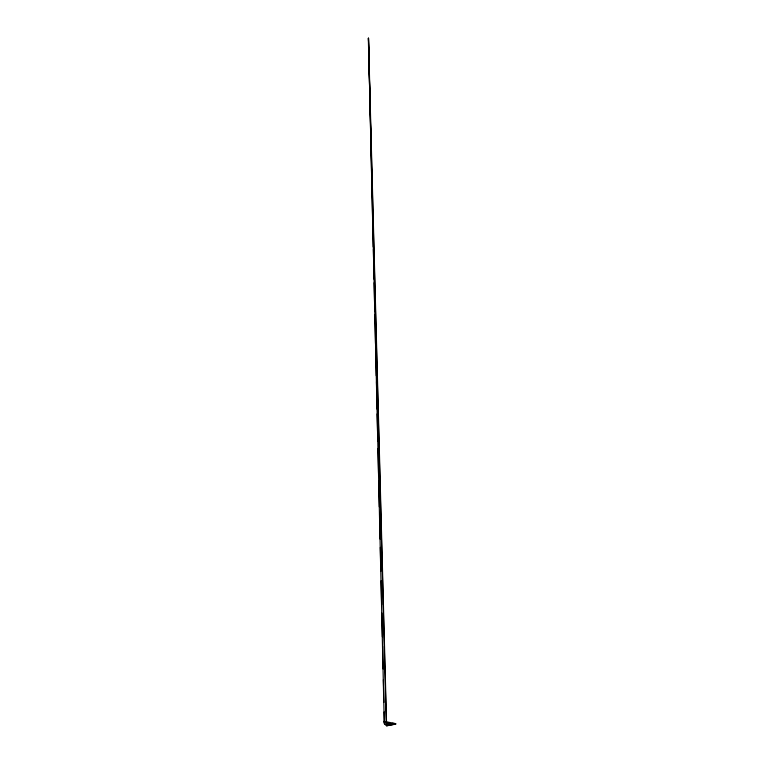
<?xml version="1.0" encoding="UTF-8"?>
<svg xmlns="http://www.w3.org/2000/svg" width="764" height="764" viewBox="0 0 764 764"><rect width="100%" height="100%" fill="white"/><g stroke="black" fill="none" stroke-linecap="round" stroke-linejoin="round"><path stroke-width="1.15" d="M393.584 724.463L393.622 723.661L393.517 724.425M393.766 724.167L393.126 724.081M393.288 724.1L393.861 723.928L393.364 724.196M384.111 721.34L386.288 723.288L395.618 723.642L384.111 721.34L384.426 723.861L386.613 725.8L395.676 724.052L386.45 724.539L386.288 723.288L368.324 38.238M392.247 723.623L395.676 724.052L386.613 725.8L386.45 724.539L395.045 724.262L386.288 723.288M392.295 723.995L395.676 724.052M392.209 723.327L395.618 723.642M384.263 722.601L368.487 38.2L373.233 246.973M368.487 38.2L386.517 722.228M373.405 249.331L373.988 279.166M374.179 282.718L374.742 311.349M374.923 314.911L375.506 343.542M375.707 348.288L376.26 375.735M376.48 381.675L377.044 409.112M377.149 413.887L377.798 441.305M378.027 448.439L378.552 473.489M378.772 480.632L379.336 506.876M379.555 514.019L380.09 539.069M380.329 547.406L380.844 571.252M381.102 580.783L381.628 604.639M381.847 612.976L382.382 636.823M382.621 646.363L383.136 669.016M383.404 679.74L383.92 702.402M384.149 711.933L384.426 723.861"/></g></svg>
